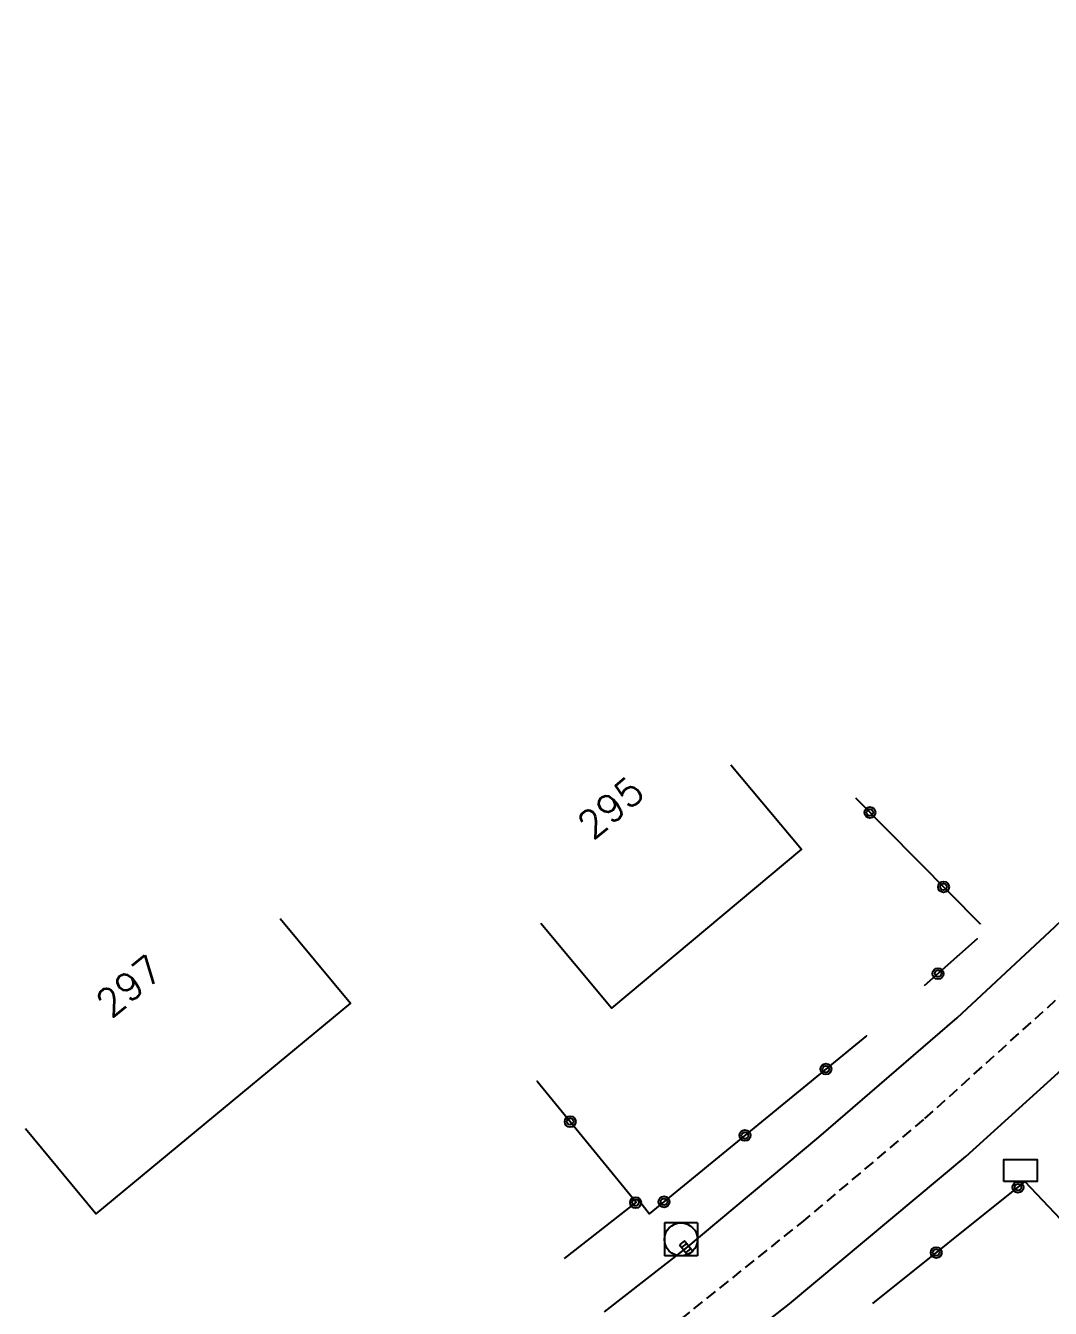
# Model space of a CAD drawing. Header units: millimetres. Extents: x 133016 to 134000, y 142000 to 143000.
# Drawn here: x 133503 to 133549.5, y 142426.3 to 142484.5 of the extents above; entities that cross this region are included whole.
import ezdxf
from ezdxf.enums import TextEntityAlignment as Align

# ---------------------------------------------------------------- set-up
doc = ezdxf.new("R2010")
doc.units = ezdxf.units.MM
doc.linetypes.add('DASHED', pattern=[0.75, 0.5, -0.25])
doc.layers.get('0').update_dxf_attribs({"linetype": 'CONTINUOUS'})
for name, color, linetype in [('W0001', 6, 'DASHED'), ('W0008', 7, 'CONTINUOUS'), ('W0100', 7, 'CONTINUOUS'), ('W0322', 7, 'CONTINUOUS'), ('W0400', 7, 'CONTINUOUS'), ('W0420', 7, 'CONTINUOUS'), ('W0991', 7, 'CONTINUOUS'), ('W1471', 7, 'CONTINUOUS')]:
    doc.layers.add(name, color=color, linetype=linetype)
doc.styles.get("Standard").update_dxf_attribs({"font": 'romans.shx', "width": 0.85})

# ---------------------------------------------------------------- blocks, each defined once
blk = doc.blocks.new('t322o')
at = {"color": 0, "linetype": 'Continuous'}
for radius in [0.25, 0.15]:
    blk.add_circle((0, 0), radius, dxfattribs=at)
blk = doc.blocks.new('T420')
for p, q in [((0.75, 0.75), (-0.75, 0.75)), ((-0.75, 0.75), (-0.75, -0.75)), ((0.75, 0.75), (0.75, -0.75)), ((0.75, -0.75), (-0.75, -0.75))]:
    blk.add_line(p, q)
blk.add_ellipse((0, 0), major_axis=(-0.53, 0.53), ratio=1, start_param=3.926991, end_param=10.210176)
blk = doc.blocks.new('T400')
for p, q in [((-0.15, 0.3), (0.15, 0.3)), ((-0.15, -0.25), (-0.15, 0.3)), ((-0.15, 0.15), (0.15, 0.15)), ((-0.15, 0), (0.15, 0)), ((0.15, 0.3), (0.15, -0.25)), ((-0.15, -0.15), (0.15, -0.15)), ((-0.15, -0.25), (-0.15, -0.3)), ((-0.15, -0.3), (0.15, -0.3)), ((0.15, -0.3), (0.15, -0.25))]:
    blk.add_line(p, q)
blk = doc.blocks.new('T1471')
at = {"color": 0, "linetype": 'Continuous', "flags": 128}
blk.add_lwpolyline([(-0.75, -0.5), (-0.75, 0.5), (0.75, 0.5), (0.75, -0.5), (-0.75, -0.5)], dxfattribs=at)

msp = doc.modelspace()

# ---------------------------------------------------------------- linework, layer by layer
at = {"layer": 'W0001'}
msp.add_lwpolyline([(133530.37, 142423.896), (133538.187, 142430.161), (133543.774, 142434.872), (133551.23, 142441.628), (133556.708, 142446.899), (133562.458, 142453.214), (133573.016, 142463.654), (133579.756, 142470.304), (133587.919, 142478.134), (133595.24, 142484.566), (133607.26, 142495.156), (133619.098, 142505.315), (133632.198, 142516.709), (133653.114, 142535.572), (133660.407, 142542.776), (133667.194, 142549.777)], dxfattribs=at)
at = {"layer": 'W0008'}
for points in [[(133529.241, 142426.113), (133532.936, 142429.001), (133538.96, 142434.03), (133545.243, 142439.455), (133549.674, 142443.573), (133553.594, 142447.315), (133555.441, 142449.161), (133556.038, 142451.07), (133564.369, 142459.332), (133573.449, 142468.275), (133579.148, 142473.905), (133586.018, 142480.488), (133590.705, 142484.333), (133597.816, 142490.826), (133602.084, 142494.549), (133608.137, 142499.75), (133617.783, 142507.939), (133626.059, 142515.176), (133635.613, 142523.56), (133651.961, 142538.426), (133654.121, 142540.603), (133655.036, 142541.483), (133664.271, 142550.815)], [(133531.073, 142421.332), (133537.632, 142426.472), (133545.627, 142433.149), (133552.238, 142439.152), (133559.196, 142445.819), (133566.179, 142452.654), (133575.788, 142462.196), (133584.176, 142470.463), (133589.63, 142475.609), (133590.63, 142476.53), (133599.045, 142484.103), (133605.1, 142489.423), (133612.866, 142496.17), (133624.323, 142506.061), (133632.505, 142513.134), (133642.307, 142521.668), (133646.627, 142525.549), (133653.082, 142531.555), (133658.118, 142536.363), (133662.78, 142541.038), (133667.512, 142545.948)]]:
    msp.add_lwpolyline(points, dxfattribs=at)
at = {"layer": 'W0100'}
for points in [[(133534.965, 142450.934), (133538.173, 142447.098), (133529.547, 142439.886), (133526.339, 142443.721), (133526.339, 142443.721), (133526.339, 142443.721), (133526.339, 142443.721), (133526.339, 142443.721), (133526.339, 142443.721), (133526.339, 142443.721), (133526.339, 142443.721), (133526.339, 142443.721), (133526.339, 142443.721), (133526.339, 142443.721), (133526.339, 142443.721), (133526.339, 142443.721), (133526.339, 142443.721), (133526.339, 142443.721), (133526.339, 142443.721), (133526.339, 142443.721), (133526.339, 142443.721), (133526.339, 142443.721), (133526.339, 142443.721), (133526.339, 142443.721), (133526.339, 142443.721), (133526.339, 142443.721), (133526.339, 142443.721), (133526.339, 142443.721), (133526.339, 142443.721), (133526.339, 142443.721), (133526.339, 142443.721), (133526.339, 142443.721), (133526.339, 142443.721), (133526.339, 142443.721), (133526.339, 142443.721), (133526.339, 142443.721), (133526.339, 142443.721), (133526.339, 142443.721), (133526.339, 142443.721), (133526.339, 142443.721), (133526.339, 142443.721), (133526.339, 142443.721), (133526.339, 142443.721), (133526.339, 142443.721), (133526.339, 142443.721), (133526.339, 142443.721), (133526.339, 142443.721), (133526.339, 142443.721), (133526.339, 142443.721), (133526.339, 142443.721), (133526.339, 142443.721), (133526.339, 142443.721), (133526.339, 142443.721), (133526.339, 142443.721), (133526.339, 142443.721), (133526.339, 142443.721), (133526.339, 142443.721), (133526.339, 142443.721), (133526.339, 142443.721), (133526.339, 142443.721), (133526.339, 142443.721), (133526.339, 142443.721), (133526.339, 142443.721), (133526.339, 142443.721), (133526.339, 142443.721), (133526.339, 142443.721), (133526.339, 142443.721), (133526.339, 142443.721), (133526.339, 142443.721), (133526.339, 142443.721), (133526.339, 142443.721), (133526.339, 142443.721), (133526.339, 142443.721), (133526.339, 142443.721), (133526.339, 142443.721), (133526.339, 142443.721), (133526.339, 142443.721), (133526.339, 142443.721), (133526.339, 142443.721), (133526.339, 142443.721), (133526.339, 142443.721), (133526.339, 142443.721), (133526.339, 142443.721), (133526.339, 142443.721), (133526.339, 142443.721), (133526.339, 142443.721), (133526.339, 142443.721), (133526.339, 142443.721), (133526.339, 142443.721), (133526.339, 142443.721), (133526.339, 142443.721), (133526.339, 142443.721), (133526.339, 142443.721), (133526.339, 142443.721), (133526.339, 142443.721), (133526.339, 142443.721), (133526.339, 142443.721), (133526.339, 142443.721), (133526.339, 142443.721), (133526.339, 142443.721), (133526.339, 142443.721), (133526.339, 142443.721), (133526.339, 142443.721), (133526.339, 142443.721), (133526.339, 142443.721), (133526.339, 142443.721), (133526.339, 142443.721), (133526.339, 142443.721), (133526.339, 142443.721), (133526.339, 142443.721), (133526.339, 142443.721), (133526.339, 142443.721), (133526.339, 142443.721), (133526.339, 142443.721), (133526.339, 142443.721), (133526.339, 142443.721), (133526.339, 142443.721), (133526.339, 142443.721), (133526.339, 142443.721), (133526.339, 142443.721)], [(133514.517, 142443.961), (133517.703, 142440.107), (133506.152, 142430.559), (133502.967, 142434.413), (133502.967, 142434.413), (133502.967, 142434.413), (133502.967, 142434.413), (133502.967, 142434.413), (133502.967, 142434.413), (133502.967, 142434.413), (133502.967, 142434.413), (133502.967, 142434.413), (133502.967, 142434.413), (133502.967, 142434.413), (133502.967, 142434.413), (133502.967, 142434.413), (133502.967, 142434.413), (133502.967, 142434.413), (133502.967, 142434.413), (133502.967, 142434.413), (133502.967, 142434.413), (133502.967, 142434.413), (133502.967, 142434.413), (133502.967, 142434.413), (133502.967, 142434.413), (133502.967, 142434.413), (133502.967, 142434.413), (133502.967, 142434.413), (133502.967, 142434.413), (133502.967, 142434.413), (133502.967, 142434.413), (133502.967, 142434.413), (133502.967, 142434.413), (133502.967, 142434.413), (133502.967, 142434.413), (133502.967, 142434.413), (133502.967, 142434.413), (133502.967, 142434.413), (133502.967, 142434.413), (133502.967, 142434.413), (133502.967, 142434.413), (133502.967, 142434.413), (133502.967, 142434.413), (133502.967, 142434.413), (133502.967, 142434.413), (133502.967, 142434.413), (133502.967, 142434.413), (133502.967, 142434.413), (133502.967, 142434.413), (133502.967, 142434.413), (133502.967, 142434.413), (133502.967, 142434.413), (133502.967, 142434.413), (133502.967, 142434.413), (133502.967, 142434.413), (133502.967, 142434.413), (133502.967, 142434.413), (133502.967, 142434.413), (133502.967, 142434.413), (133502.967, 142434.413), (133502.967, 142434.413), (133502.967, 142434.413), (133502.967, 142434.413), (133502.967, 142434.413), (133502.967, 142434.413), (133502.967, 142434.413), (133502.967, 142434.413), (133502.967, 142434.413), (133502.967, 142434.413), (133502.967, 142434.413), (133502.967, 142434.413), (133502.967, 142434.413), (133502.967, 142434.413), (133502.967, 142434.413), (133502.967, 142434.413), (133502.967, 142434.413), (133502.967, 142434.413), (133502.967, 142434.413), (133502.967, 142434.413), (133502.967, 142434.413), (133502.967, 142434.413), (133502.967, 142434.413), (133502.967, 142434.413), (133502.967, 142434.413), (133502.967, 142434.413), (133502.967, 142434.413), (133502.967, 142434.413), (133502.967, 142434.413), (133502.967, 142434.413), (133502.967, 142434.413), (133502.967, 142434.413), (133502.967, 142434.413), (133502.967, 142434.413), (133502.967, 142434.413), (133502.967, 142434.413), (133502.967, 142434.413), (133502.967, 142434.413), (133502.967, 142434.413), (133502.967, 142434.413), (133502.967, 142434.413), (133502.967, 142434.413), (133502.967, 142434.413), (133502.967, 142434.413), (133502.967, 142434.413), (133502.967, 142434.413), (133502.967, 142434.413), (133502.967, 142434.413), (133502.967, 142434.413), (133502.967, 142434.413), (133502.967, 142434.413), (133502.967, 142434.413), (133502.967, 142434.413), (133502.967, 142434.413), (133502.967, 142434.413), (133502.967, 142434.413), (133502.967, 142434.413), (133502.967, 142434.413), (133502.967, 142434.413), (133502.967, 142434.413), (133502.967, 142434.413)]]:
    msp.add_lwpolyline(points, dxfattribs=at)
at = {"layer": 'W0322'}
for points in [[(133546.291, 142443.701), (133546.291, 142443.701), (133546.291, 142443.701), (133546.291, 142443.701), (133546.291, 142443.701), (133546.291, 142443.701), (133546.291, 142443.701), (133546.291, 142443.701), (133546.291, 142443.701), (133546.291, 142443.701), (133546.291, 142443.701), (133546.291, 142443.701), (133546.291, 142443.701), (133546.291, 142443.701), (133546.291, 142443.701), (133546.291, 142443.701), (133546.291, 142443.701), (133546.291, 142443.701), (133546.291, 142443.701), (133540.638, 142449.414)], [(133546.291, 142443.701), (133546.291, 142443.701), (133546.291, 142443.701), (133546.291, 142443.701), (133546.291, 142443.701), (133546.291, 142443.701), (133546.291, 142443.701), (133546.291, 142443.701), (133546.291, 142443.701), (133546.291, 142443.701), (133546.291, 142443.701), (133546.291, 142443.701), (133546.291, 142443.701), (133546.291, 142443.701), (133546.291, 142443.701), (133546.291, 142443.701), (133546.291, 142443.701), (133546.291, 142443.701), (133546.291, 142443.701), (133546.291, 142443.701), (133546.291, 142443.701), (133546.291, 142443.701), (133546.291, 142443.701), (133546.291, 142443.701), (133546.291, 142443.701), (133546.291, 142443.701), (133546.291, 142443.701), (133546.291, 142443.701), (133546.291, 142443.701), (133546.291, 142443.701), (133546.291, 142443.701), (133546.291, 142443.701), (133546.291, 142443.701), (133546.291, 142443.701), (133546.291, 142443.701), (133546.291, 142443.701), (133546.291, 142443.701), (133546.291, 142443.701), (133546.291, 142443.701), (133546.291, 142443.701), (133546.291, 142443.701), (133546.291, 142443.701), (133546.291, 142443.701), (133546.291, 142443.701), (133546.291, 142443.701), (133546.291, 142443.701), (133546.291, 142443.701), (133546.291, 142443.701), (133546.291, 142443.701), (133546.291, 142443.701), (133546.291, 142443.701), (133546.291, 142443.701), (133546.291, 142443.701), (133546.291, 142443.701), (133546.291, 142443.701), (133546.291, 142443.701), (133546.291, 142443.701), (133546.291, 142443.701), (133546.291, 142443.701), (133546.291, 142443.701), (133546.291, 142443.701), (133546.291, 142443.701), (133546.291, 142443.701), (133546.291, 142443.701), (133546.291, 142443.701), (133546.291, 142443.701), (133546.291, 142443.701), (133546.291, 142443.701), (133546.291, 142443.701), (133546.291, 142443.701), (133546.291, 142443.701), (133546.291, 142443.701), (133546.291, 142443.701), (133546.291, 142443.701), (133546.291, 142443.701), (133546.291, 142443.701), (133546.291, 142443.701), (133546.291, 142443.701), (133546.291, 142443.701), (133546.291, 142443.701), (133546.291, 142443.701), (133546.291, 142443.701), (133546.291, 142443.701), (133546.291, 142443.701), (133546.291, 142443.701), (133546.291, 142443.701), (133546.291, 142443.701), (133546.291, 142443.701), (133546.291, 142443.701), (133546.291, 142443.701), (133546.291, 142443.701), (133546.291, 142443.701), (133546.291, 142443.701), (133546.291, 142443.701), (133546.291, 142443.701), (133546.291, 142443.701), (133546.291, 142443.701), (133546.291, 142443.701), (133546.291, 142443.701), (133546.291, 142443.701), (133546.291, 142443.701)], [(133546.145, 142443.034), (133546.145, 142443.034), (133546.145, 142443.034), (133546.145, 142443.034), (133546.145, 142443.034), (133546.145, 142443.034), (133546.145, 142443.034), (133546.145, 142443.034), (133546.145, 142443.034), (133546.145, 142443.034), (133546.145, 142443.034), (133546.145, 142443.034), (133546.145, 142443.034), (133546.145, 142443.034), (133546.145, 142443.034), (133546.145, 142443.034), (133546.145, 142443.034), (133546.145, 142443.034), (133546.145, 142443.034), (133543.745, 142440.895)], [(133546.145, 142443.034), (133546.145, 142443.034), (133546.145, 142443.034), (133546.145, 142443.034), (133546.145, 142443.034), (133546.145, 142443.034), (133546.145, 142443.034), (133546.145, 142443.034), (133546.145, 142443.034), (133546.145, 142443.034), (133546.145, 142443.034), (133546.145, 142443.034), (133546.145, 142443.034), (133546.145, 142443.034), (133546.145, 142443.034), (133546.145, 142443.034), (133546.145, 142443.034), (133546.145, 142443.034), (133546.145, 142443.034), (133546.145, 142443.034), (133546.145, 142443.034), (133546.145, 142443.034), (133546.145, 142443.034), (133546.145, 142443.034), (133546.145, 142443.034), (133546.145, 142443.034), (133546.145, 142443.034), (133546.145, 142443.034), (133546.145, 142443.034), (133546.145, 142443.034), (133546.145, 142443.034), (133546.145, 142443.034), (133546.145, 142443.034), (133546.145, 142443.034), (133546.145, 142443.034), (133546.145, 142443.034), (133546.145, 142443.034), (133546.145, 142443.034), (133546.145, 142443.034), (133546.145, 142443.034), (133546.145, 142443.034), (133546.145, 142443.034), (133546.145, 142443.034), (133546.145, 142443.034), (133546.145, 142443.034), (133546.145, 142443.034), (133546.145, 142443.034), (133546.145, 142443.034), (133546.145, 142443.034), (133546.145, 142443.034), (133546.145, 142443.034), (133546.145, 142443.034), (133546.145, 142443.034), (133546.145, 142443.034), (133546.145, 142443.034), (133546.145, 142443.034), (133546.145, 142443.034), (133546.145, 142443.034), (133546.145, 142443.034), (133546.145, 142443.034), (133546.145, 142443.034), (133546.145, 142443.034), (133546.145, 142443.034), (133546.145, 142443.034), (133546.145, 142443.034), (133546.145, 142443.034), (133546.145, 142443.034), (133546.145, 142443.034), (133546.145, 142443.034), (133546.145, 142443.034), (133546.145, 142443.034), (133546.145, 142443.034), (133546.145, 142443.034), (133546.145, 142443.034), (133546.145, 142443.034), (133546.145, 142443.034), (133546.145, 142443.034), (133546.145, 142443.034), (133546.145, 142443.034), (133546.145, 142443.034), (133546.145, 142443.034), (133546.145, 142443.034), (133546.145, 142443.034), (133546.145, 142443.034), (133546.145, 142443.034), (133546.145, 142443.034), (133546.145, 142443.034), (133546.145, 142443.034), (133546.145, 142443.034), (133546.145, 142443.034), (133546.145, 142443.034), (133546.145, 142443.034), (133546.145, 142443.034), (133546.145, 142443.034), (133546.145, 142443.034), (133546.145, 142443.034), (133546.145, 142443.034), (133546.145, 142443.034), (133546.145, 142443.034), (133546.145, 142443.034), (133546.145, 142443.034)], [(133541.119, 142438.628), (133541.119, 142438.628), (133541.119, 142438.628), (133541.119, 142438.628), (133541.119, 142438.628), (133541.119, 142438.628), (133541.119, 142438.628), (133541.119, 142438.628), (133541.119, 142438.628), (133541.119, 142438.628), (133541.119, 142438.628), (133541.119, 142438.628), (133541.119, 142438.628), (133541.119, 142438.628), (133541.119, 142438.628), (133541.119, 142438.628), (133541.119, 142438.628), (133541.119, 142438.628), (133531.269, 142430.55), (133530.731, 142431.228)], [(133541.119, 142438.628), (133541.119, 142438.628), (133541.119, 142438.628), (133541.119, 142438.628), (133541.119, 142438.628), (133541.119, 142438.628), (133541.119, 142438.628), (133541.119, 142438.628), (133541.119, 142438.628), (133541.119, 142438.628), (133541.119, 142438.628), (133541.119, 142438.628), (133541.119, 142438.628), (133541.119, 142438.628), (133541.119, 142438.628), (133541.119, 142438.628), (133541.119, 142438.628), (133541.119, 142438.628), (133541.119, 142438.628), (133541.119, 142438.628), (133541.119, 142438.628), (133541.119, 142438.628), (133541.119, 142438.628), (133541.119, 142438.628), (133541.119, 142438.628), (133541.119, 142438.628), (133541.119, 142438.628), (133541.119, 142438.628), (133541.119, 142438.628), (133541.119, 142438.628), (133541.119, 142438.628), (133541.119, 142438.628), (133541.119, 142438.628), (133541.119, 142438.628), (133541.119, 142438.628), (133541.119, 142438.628), (133541.119, 142438.628), (133541.119, 142438.628), (133541.119, 142438.628), (133541.119, 142438.628), (133541.119, 142438.628), (133541.119, 142438.628), (133541.119, 142438.628), (133541.119, 142438.628), (133541.119, 142438.628), (133541.119, 142438.628), (133541.119, 142438.628), (133541.119, 142438.628), (133541.119, 142438.628), (133541.119, 142438.628), (133541.119, 142438.628), (133541.119, 142438.628), (133541.119, 142438.628), (133541.119, 142438.628), (133541.119, 142438.628), (133541.119, 142438.628), (133541.119, 142438.628), (133541.119, 142438.628), (133541.119, 142438.628), (133541.119, 142438.628), (133541.119, 142438.628), (133541.119, 142438.628), (133541.119, 142438.628), (133541.119, 142438.628), (133541.119, 142438.628), (133541.119, 142438.628), (133541.119, 142438.628), (133541.119, 142438.628), (133541.119, 142438.628), (133541.119, 142438.628), (133541.119, 142438.628), (133541.119, 142438.628), (133541.119, 142438.628), (133541.119, 142438.628), (133541.119, 142438.628), (133541.119, 142438.628), (133541.119, 142438.628), (133541.119, 142438.628), (133541.119, 142438.628), (133541.119, 142438.628), (133541.119, 142438.628), (133541.119, 142438.628), (133541.119, 142438.628), (133541.119, 142438.628), (133541.119, 142438.628), (133541.119, 142438.628), (133541.119, 142438.628), (133541.119, 142438.628), (133541.119, 142438.628), (133541.119, 142438.628), (133541.119, 142438.628), (133541.119, 142438.628), (133541.119, 142438.628), (133541.119, 142438.628), (133541.119, 142438.628), (133541.119, 142438.628), (133541.119, 142438.628), (133541.119, 142438.628), (133541.119, 142438.628), (133541.119, 142438.628), (133541.119, 142438.628)], [(133526.178, 142436.578), (133526.178, 142436.578), (133526.178, 142436.578), (133526.178, 142436.578), (133526.178, 142436.578), (133526.178, 142436.578), (133526.178, 142436.578), (133526.178, 142436.578), (133526.178, 142436.578), (133526.178, 142436.578), (133526.178, 142436.578), (133526.178, 142436.578), (133526.178, 142436.578), (133526.178, 142436.578), (133526.178, 142436.578), (133526.178, 142436.578), (133526.178, 142436.578), (133526.178, 142436.578), (133526.178, 142436.578), (133526.178, 142436.578), (133526.178, 142436.578), (133526.178, 142436.578), (133526.178, 142436.578), (133526.178, 142436.578), (133526.178, 142436.578), (133526.178, 142436.578), (133526.178, 142436.578), (133526.178, 142436.578), (133526.178, 142436.578), (133526.178, 142436.578), (133526.178, 142436.578), (133526.178, 142436.578), (133526.178, 142436.578), (133526.178, 142436.578), (133526.178, 142436.578), (133526.178, 142436.578), (133526.178, 142436.578), (133526.178, 142436.578), (133526.178, 142436.578), (133526.178, 142436.578), (133526.178, 142436.578), (133526.178, 142436.578), (133526.178, 142436.578), (133526.178, 142436.578), (133526.178, 142436.578), (133526.178, 142436.578), (133526.178, 142436.578), (133526.178, 142436.578), (133526.178, 142436.578), (133526.178, 142436.578), (133526.178, 142436.578), (133526.178, 142436.578), (133526.178, 142436.578), (133526.178, 142436.578), (133526.178, 142436.578), (133526.178, 142436.578), (133526.178, 142436.578), (133526.178, 142436.578), (133526.178, 142436.578), (133526.178, 142436.578), (133526.178, 142436.578), (133526.178, 142436.578), (133526.178, 142436.578), (133526.178, 142436.578), (133526.178, 142436.578), (133526.178, 142436.578), (133526.178, 142436.578), (133526.178, 142436.578), (133526.178, 142436.578), (133526.178, 142436.578), (133526.178, 142436.578), (133526.178, 142436.578), (133526.178, 142436.578), (133526.178, 142436.578), (133526.178, 142436.578), (133526.178, 142436.578), (133526.178, 142436.578), (133526.178, 142436.578), (133526.178, 142436.578), (133526.178, 142436.578), (133526.178, 142436.578), (133526.178, 142436.578), (133526.178, 142436.578), (133526.178, 142436.578), (133526.178, 142436.578), (133526.178, 142436.578), (133526.178, 142436.578), (133526.178, 142436.578), (133526.178, 142436.578), (133526.178, 142436.578), (133526.178, 142436.578), (133526.178, 142436.578), (133526.178, 142436.578), (133526.178, 142436.578), (133526.178, 142436.578), (133526.178, 142436.578), (133526.178, 142436.578), (133526.178, 142436.578), (133526.178, 142436.578), (133526.178, 142436.578), (133526.178, 142436.578)], [(133526.178, 142436.578), (133526.178, 142436.578), (133526.178, 142436.578), (133526.178, 142436.578), (133526.178, 142436.578), (133526.178, 142436.578), (133526.178, 142436.578), (133526.178, 142436.578), (133526.178, 142436.578), (133526.178, 142436.578), (133526.178, 142436.578), (133526.178, 142436.578), (133526.178, 142436.578), (133526.178, 142436.578), (133526.178, 142436.578), (133526.178, 142436.578), (133526.178, 142436.578), (133526.178, 142436.578), (133530.665, 142431.078), (133527.403, 142428.529)], [(133552.94, 142427.137), (133552.94, 142427.137), (133552.94, 142427.137), (133552.94, 142427.137), (133552.94, 142427.137), (133552.94, 142427.137), (133552.94, 142427.137), (133552.94, 142427.137), (133552.94, 142427.137), (133552.94, 142427.137), (133552.94, 142427.137), (133552.94, 142427.137), (133552.94, 142427.137), (133552.94, 142427.137), (133552.94, 142427.137), (133552.94, 142427.137), (133552.94, 142427.137), (133552.94, 142427.137), (133548.317, 142432.013), (133541.397, 142426.484)]]:
    msp.add_lwpolyline(points, dxfattribs=at)

# ---------------------------------------------------------------- block references
for p, rotation in [((133541.28, 142448.766), 134.6975772349967), ((133544.621, 142445.389), 134.6975772349967), ((133544.372, 142441.454), 221.7089171358078), ((133539.283, 142437.122), 219.3552227953034), ((133527.679, 142434.738), 309.2082915987124), ((133535.61, 142434.11), 219.3552227953034), ((133548, 142431.76), 218.6245156240832), ((133530.644, 142431.061), 218.0046916735631), ((133531.937, 142431.098), 219.3552227953034), ((133544.289, 142428.795), 218.6245156240832)]:
    msp.add_blockref('t322o', p, dxfattribs=dict(at, rotation=rotation))
at = {"layer": 'W0400', "rotation": 218.0097280298838}
msp.add_blockref('T400', (133532.936, 142429.001), dxfattribs=at)
at = {"layer": 'W0420'}
msp.add_blockref('T420', (133532.706, 142429.393), dxfattribs=at)
at = {"layer": 'W1471'}
msp.add_blockref('T1471', (133548.114, 142432.523), dxfattribs=at)

# ---------------------------------------------------------------- texts
at = {"layer": 'W0991'}
for s, rotation, p in [('295', 39.89495, (133529.518, 142448.987)), ('297', 39.57697, (133507.663, 142440.89))]:
    msp.add_text(s, height=1.25, rotation=rotation, dxfattribs=at).set_placement(p, align=Align.MIDDLE)

doc.saveas('drawing.dxf')
